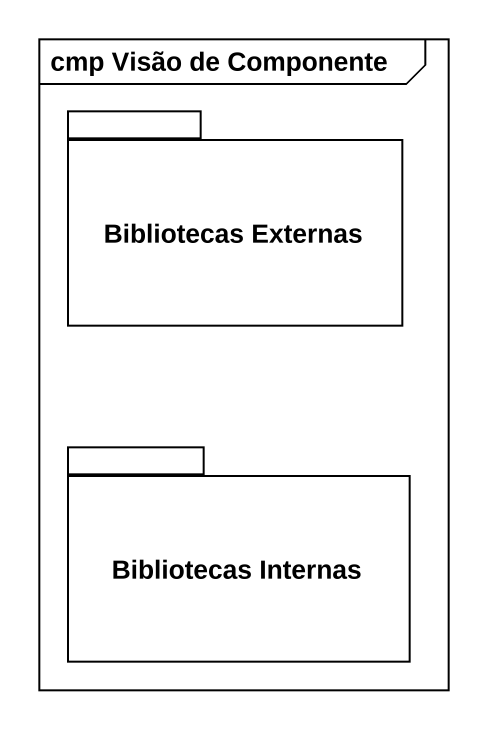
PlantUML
@startuml
mainframe cmp Visão de Componente
package "Bibliotecas Externas" as Bibliotecas_Externas {
}
package "Bibliotecas Internas" as Bibliotecas_Internas {
}
@enduml
